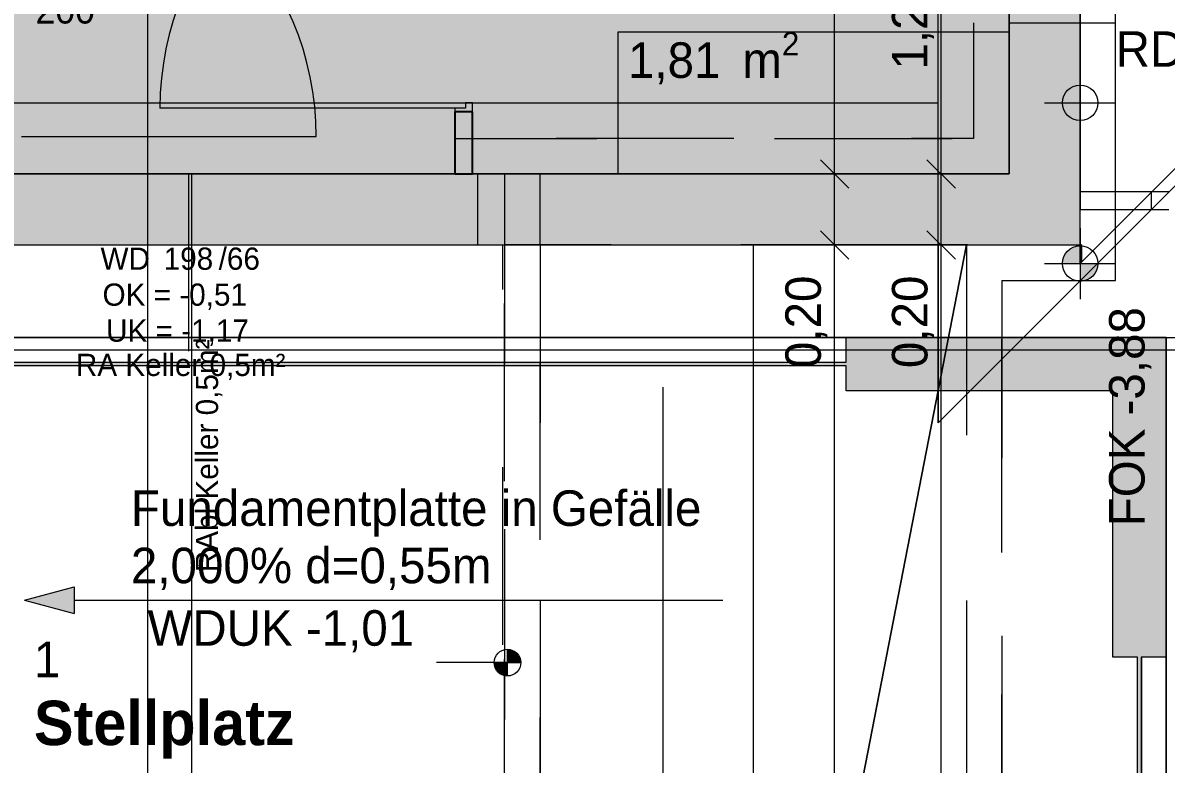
# Model space of a CAD drawing. Header units: metres. Extents: x -14 to 130, y -38 to 4.
# Drawn here: x 2.649 to 5.867, y -10.166 to -8.08 of the extents above; entities that cross this region are included whole.
import ezdxf

# ---------------------------------------------------------------- set-up
doc = ezdxf.new("R2010")
doc.units = ezdxf.units.M
doc.header["$MEASUREMENT"] = 0
for name, pattern in [('Schnittlinie', [0.006, 0.003, -0.0015, 0, -0.0015]), ('Strichliert_1_-1', [2, 1, -1]), ('Strichlinie eng', [0.002, 0.0015, -0.0005]), ('Untersicht', [0.001, 0.0005, -0.0005])]:
    doc.linetypes.add(name, pattern=pattern)
for name, color, linetype in [('-1._KG PP_3_120 Wand Innen tragend', 7, 'Continuous'), ('-1._KG PP_3_130 Wand Innen', 7, 'Continuous'), ('-1._KG PP_3_220 Bodenaufbau', 7, 'Continuous'), ('-1._KG PP_3_250 Träger Unterzug', 7, 'Continuous'), ('-1._KG PP_3_520 Fixeinbauten', 7, 'Continuous'), ('-1._KG PP_3_570 Beschriftung 3D', 7, 'Continuous'), ('-1._KG PP_3_810 Raum', 7, 'Continuous'), ('-1._KG PP_3_815 Raumbegrenzung', 7, 'Continuous'), ('-1._KG PP_3_851 Marker Schnitt', 7, 'Continuous'), ('-1._KG PP_3_870 Dokumentation allgemein', 7, 'Continuous'), ('-1._KG PP_3_950 Polierplan Bemaßung', 7, 'Continuous'), ('-1._KG PP_3_970 Brandschutz', 7, 'Continuous'), ('-1._KG PP_3_Bemaßen_Sperrmaß 2D', 7, 'Continuous'), ('-1._KG PP_3_Gelände_Beschriftung Gelände', 7, 'Continuous'), ('-1._KG PP_3_Kataster Grenzpunkte_Grenzpunkt (GP) Hausecke_Kennzeichen', 7, 'Continuous'), ('-1._KG PP_3_Kataster Grundstücke_Grundstück', 7, 'Continuous'), ('-1._KG PP_3_Kataster Grundstücke_Grundstück_Eigentümer', 7, 'Continuous')]:
    doc.layers.add(name, color=color, linetype=linetype)
doc.styles.add('ERSTELLTER_STIL_5', font='')
doc.styles.add('ERSTELLTER_STIL_9', font='')
doc.styles.get('ERSTELLTER_STIL_5').set_extended_font_data('Eurostile')
doc.styles.get('ERSTELLTER_STIL_9').set_extended_font_data('Eurostile', bold=True)
doc.linetypes.add('GAS', pattern='A,0,[1,415_260415_PP_VA_1_2 -1 KG1.Shx,S=0.186508,R=0,X=0,Y=0],-26.5,0', length=26.5)

msp = doc.modelspace()

# ---------------------------------------------------------------- hatches: boundary and pattern name
at = {"layer": '-1._KG PP_3_120 Wand Innen tragend', "linetype": 'Continuous', "lineweight": 13, "true_color": 0x3f7f02}
for points in [[(5.425, -8.505), (5.625, -8.505), (5.625, -8.08), (5.425, -8.08)], [(5.425, -8.505), (4.105, -8.505), (4.105, -8.705), (5.425, -8.705)], [(5.425, -8.505), (5.625, -8.705), (5.625, -8.505)], [(5.425, -8.505), (5.425, -8.705), (5.625, -8.705)]]:
    msp.add_hatch(color=76, dxfattribs=at).paths.add_polyline_path(points)
at = {"layer": '-1._KG PP_3_130 Wand Innen', "linetype": 'Continuous', "lineweight": 0, "true_color": 0x373737}
msp.add_hatch(color=250, dxfattribs=at).paths.add_polyline_path([(3.865, -8.505), (3.915, -8.505), (3.915, -8.33), (3.865, -8.33)])
at = {"layer": '-1._KG PP_3_570 Beschriftung 3D', "linetype": 'Continuous', "lineweight": 0, "true_color": 0x191100}
h = msp.add_hatch(color=28, dxfattribs=at)
h.paths.add_polyline_path([(0.8669, -11.48), (0.8449, -11.48), (0.8449, -11.49), (0.8669, -11.49), (0.8669, -11.935), (1.0169, -11.935), (1.0169, -11.56), (1.7669, -11.56), (1.7669, -11.49), (4.9669, -11.49), (4.9669, -11.56), (5.7169, -11.56), (5.7169, -11.935), (5.7869, -11.935), (5.7869, -13.105), (5.7169, -13.105), (5.7169, -13.855), (4.9669, -13.855), (4.9669, -13.925), (1.7669, -13.925), (1.7669, -13.855), (1.0169, -13.855), (1.0169, -13.105), (0.8669, -13.105), (0.8669, -14.005), (1.7669, -14.005), (1.7669, -13.935), (4.9669, -13.935), (4.9669, -14.005), (5.7869, -14.005), (5.7869, -14.205), (4.9669, -14.205), (4.9669, -14.275), (1.7669, -14.275), (1.7669, -14.205), (0.8669, -14.205), (0.8669, -15.105), (1.0169, -15.105), (1.0169, -14.355), (1.7669, -14.355), (1.7669, -14.285), (4.9669, -14.285), (4.9669, -14.355), (5.7169, -14.355), (5.7169, -15.105), (5.7869, -15.105), (5.7869, -15.825), (5.7169, -15.825), (5.7169, -16.575), (4.9669, -16.575), (4.9669, -16.645), (1.7669, -16.645), (1.7669, -16.575), (1.0169, -16.575), (1.0169, -15.825), (0.8669, -15.825), (0.8669, -16.725), (1.7669, -16.725), (1.7669, -16.655), (4.9669, -16.655), (4.9669, -16.725), (5.7869, -16.725), (5.7869, -16.925), (4.9669, -16.925), (4.9669, -16.995), (1.7669, -16.995), (1.7669, -16.925), (0.8669, -16.925), (0.8669, -17.825), (1.0169, -17.825), (1.0169, -17.075), (1.7669, -17.075), (1.7669, -17.005), (4.9669, -17.005), (4.9669, -17.075), (5.7169, -17.075), (5.7169, -17.825), (5.7869, -17.825), (5.7869, -18.995), (5.7169, -18.995), (5.7169, -19.37), (4.9669, -19.37), (4.9669, -19.44), (1.7669, -19.44), (1.7669, -19.37), (1.0169, -19.37), (1.0169, -18.995), (0.8669, -18.995), (0.8669, -19.895), (1.0169, -19.895), (1.0169, -19.52), (1.7669, -19.52), (1.7669, -19.45), (4.9669, -19.45), (4.9669, -19.52), (5.7169, -19.52), (5.7169, -19.895), (5.7869, -19.895), (5.7869, -21.065), (5.7169, -21.065), (5.7169, -21.815), (4.9669, -21.815), (4.9669, -21.885), (1.7669, -21.885), (1.7669, -21.815), (1.0169, -21.815), (1.0169, -21.065), (0.8669, -21.065), (0.8669, -21.965), (1.7669, -21.965), (1.7669, -21.895), (4.9669, -21.895), (4.9669, -21.965), (5.7869, -21.965), (5.7869, -22.165), (4.9669, -22.165), (4.9669, -22.235), (1.7669, -22.235), (1.7669, -22.165), (0.8669, -22.165), (0.8669, -23.065), (1.0169, -23.065), (1.0169, -22.315), (1.7669, -22.315), (1.7669, -22.245), (4.9669, -22.245), (4.9669, -22.315), (5.7169, -22.315), (5.7169, -23.065), (5.7869, -23.065), (5.7869, -24.235), (5.7169, -24.235), (5.7169, -24.61), (4.9669, -24.61), (4.9669, -24.68), (1.7669, -24.68), (1.7669, -24.61), (1.0169, -24.61), (1.0169, -24.235), (0.8669, -24.235), (0.8669, -25.135), (1.0169, -25.135), (1.0169, -24.76), (1.7669, -24.76), (1.7669, -24.69), (4.9669, -24.69), (4.9669, -24.76), (5.7169, -24.76), (5.7169, -25.135), (5.7869, -25.135), (5.7869, -26.305), (5.7169, -26.305), (5.7169, -27.055), (4.9669, -27.055), (4.9669, -27.125), (1.7669, -27.125), (1.7669, -27.055), (1.0169, -27.055), (1.0169, -26.305), (0.8669, -26.305), (0.8669, -27.205), (1.7669, -27.205), (1.7669, -27.135), (4.9669, -27.135), (4.9669, -27.205), (5.8569, -27.205), (5.8569, -27.2189), (4.976, -27.345), (4.9859, -27.4143), (1.8181, -27.8674), (1.8082, -27.7981), (0.9173, -27.9256), (1.0447, -28.8165), (1.1932, -28.7953), (1.087, -28.0528), (1.8294, -27.9466), (1.8195, -27.8773), (4.9873, -27.4242), (4.9972, -27.4935), (5.7396, -27.3872), (5.8458, -28.1297), (5.9151, -28.1198), (6.0171, -28.8325), (5.9478, -28.8424), (6.054, -29.5849), (5.3116, -29.6911), (5.3215, -29.7604), (2.1537, -30.2135), (2.1438, -30.1442), (1.4014, -30.2504), (1.2952, -29.508), (1.1467, -29.5292), (1.2741, -30.4202), (0.9173, -30.4715), (1.0447, -31.3624), (1.1932, -31.3412), (1.087, -30.5987), (1.8294, -30.4925), (1.8195, -30.4232), (4.9873, -29.9701), (4.9972, -30.0394), (5.7396, -29.9332), (5.8458, -30.6756), (5.9151, -30.6657), (6.0171, -31.3784), (5.9478, -31.3883), (6.054, -32.1308), (5.3116, -32.237), (5.3215, -32.3063), (2.1537, -32.7594), (2.1438, -32.6901), (1.4014, -32.7963), (1.2952, -32.0539), (1.1467, -32.0751), (1.2741, -32.9661), (2.1651, -32.8386), (2.1551, -32.7693), (5.3229, -32.3162), (5.3328, -32.3855), (13.0079, -31.2875), (13.0178, -31.3553), (13.9084, -31.2254), (13.8997, -31.166), (17.0675, -30.7129), (17.0749, -30.7638), (17.9655, -30.634), (17.8356, -29.7434), (17.7645, -29.7538), (17.6625, -29.0411), (17.7318, -29.031), (17.602, -28.1404), (16.7114, -28.2702), (16.7227, -28.3479), (13.555, -28.8011), (13.5557, -28.806), (13.5448, -28.7318), (12.6543, -28.8616), (12.7841, -29.7522), (12.8533, -29.7421), (12.9553, -30.4549), (12.8879, -30.4647), (13.0065, -31.2777), (6.2223, -32.2481), (6.0963, -31.3671), (6.027, -31.377), (5.925, -30.6643), (5.9943, -30.6544), (5.8668, -29.7632), (6.2237, -29.7121), (6.0963, -28.8212), (6.027, -28.8311), (5.925, -28.1184), (5.9943, -28.1084), (5.8669, -27.2175), (5.8669, -26.305), (5.7969, -26.305), (5.7969, -25.135), (5.8669, -25.135), (5.8669, -24.235), (5.7969, -24.235), (5.7969, -23.065), (5.8669, -23.065), (5.8669, -22.165), (5.7969, -22.165), (5.7969, -21.965), (5.8669, -21.965), (5.8669, -21.065), (5.7969, -21.065), (5.7969, -19.895), (5.8669, -19.895), (5.8669, -18.995), (5.7969, -18.995), (5.7969, -17.825), (5.8669, -17.825), (5.8669, -16.925), (5.7969, -16.925), (5.7969, -16.725), (5.8669, -16.725), (5.8669, -15.825), (5.7969, -15.825), (5.7969, -15.105), (5.8669, -15.105), (5.8669, -14.205), (5.7969, -14.205), (5.7969, -14.005), (5.8669, -14.005), (5.8669, -13.105), (5.7969, -13.105), (5.7969, -11.935), (5.8669, -11.935), (5.8669, -11.035), (5.7969, -11.035), (5.7969, -9.865), (5.8669, -9.865), (5.8669, -8.965), (4.9669, -8.965), (4.9669, -9.035), (1.7669, -9.035), (1.7669, -8.965), (0.8669, -8.965), (0.8669, -9.865), (1.0169, -9.865), (1.0169, -9.115), (1.7669, -9.115), (1.7669, -9.045), (4.9669, -9.045), (4.9669, -9.115), (5.7169, -9.115), (5.7169, -9.865), (5.7869, -9.865), (5.7869, -11.035), (5.7169, -11.035), (5.7169, -11.41), (4.9669, -11.41), (4.9669, -11.48), (1.7669, -11.48), (1.7669, -11.41), (1.0169, -11.41), (1.0169, -11.035), (0.8669, -11.035)])
h.paths.add_polyline_path([(12.9325, -29.7306), (12.8243, -28.9884), (13.5665, -28.8802), (13.5564, -28.811), (16.7241, -28.3578), (16.7228, -28.3486), (16.733, -28.4186), (17.4752, -28.3104), (17.5834, -29.0526), (17.6526, -29.0425), (17.7546, -29.7552), (17.6872, -29.7651), (17.7954, -30.5072), (17.0532, -30.6154), (17.066, -30.703), (13.8983, -31.1561), (13.8867, -31.077), (13.1446, -31.1852), (13.0364, -30.443), (12.9652, -30.4534), (12.8632, -29.7407)], flags=0)
at = {"layer": '-1._KG PP_3_Gelände_Beschriftung Gelände', "linetype": 'Continuous', "lineweight": 0, "true_color": 0x060c00}
h = msp.add_hatch(color=98, dxfattribs=at)
h.paths.add_polyline_path([(0.6022, -0.6), (0.6319, -8.705), (5.625, -8.705), (5.625, -3.705), (8.725, -3.705), (8.725, -5.925), (8.925, -5.925), (8.925, -5.905), (9.105, -5.905), (9.105, -4.225), (10.725, -4.225), (10.725, -5.905), (10.905, -5.905), (10.905, -6.225), (12.425, -6.225), (12.425, -9.355), (15.32, -9.355), (15.32, -8.955), (18.3552, -8.955), (18.383, -0.6)])
h.paths.add_polyline_path([(1.4029, -0.8), (1.4029, -1.4), (0.8029, -1.4), (0.8029, -0.8)], flags=0)
h.paths.add_polyline_path([(17.5774, -2.893), (17.5774, -2.293), (18.1774, -2.293), (18.1774, -2.893)], flags=0)
at = {"layer": '-1._KG PP_3_Kataster Grenzpunkte_Grenzpunkt (GP) Hausecke_Kennzeichen', "linetype": 'Continuous', "lineweight": 0, "true_color": 0x000000}
for points in [[(5.625, -8.7573), (5.625, -8.7073), (5.6059, -8.7111), (5.5896, -8.7219), (5.5788, -8.7381), (5.575, -8.7573)], [(5.625, -8.7573), (5.625, -8.8073), (5.6441, -8.8034), (5.6604, -8.7926), (5.6712, -8.7764), (5.675, -8.7573)], [(2.6533, -9.7045), (2.7933, -9.742), (2.7933, -9.667)]]:
    msp.add_hatch(color=18, dxfattribs=at).paths.add_polyline_path(points)
at = {"layer": '-1._KG PP_3_Kataster Grenzpunkte_Grenzpunkt (GP) Hausecke_Kennzeichen', "linetype": 'Continuous', "lineweight": 13, "true_color": 0xff6400}
for points in [[(4.0131, -9.8802), (4.0506, -9.8802), (4.0478, -9.8659), (4.0397, -9.8537), (4.0275, -9.8456), (4.0131, -9.8427)], [(4.0131, -9.8802), (3.9756, -9.8802), (3.9785, -9.8946), (3.9866, -9.9067), (3.9988, -9.9149), (4.0131, -9.9177)]]:
    msp.add_hatch(color=30, dxfattribs=at).paths.add_polyline_path(points)

# ---------------------------------------------------------------- linework, layer by layer
at = {"layer": '-1._KG PP_3_120 Wand Innen tragend', "color": 16, "linetype": 'Continuous', "lineweight": 13, "ltscale": 1000, "true_color": 0x7e0000, "flags": 128}
for points in [[(5.425, -7.93), (5.425, -8.08)], [(5.625, -8.08), (5.625, -7.93)], [(4.105, -8.505), (2.125, -8.505)], [(2.125, -8.705), (4.105, -8.705)]]:
    msp.add_lwpolyline(points, dxfattribs=at)
at = {"layer": '-1._KG PP_3_120 Wand Innen tragend', "color": 7, "linetype": 'Continuous', "lineweight": 18, "ltscale": 1000, "flags": 128}
for points in [[(5.425, -8.08), (5.425, -8.505)], [(5.425, -8.08), (5.625, -8.08)], [(5.625, -8.505), (5.625, -8.08)], [(5.425, -8.505), (4.105, -8.505)], [(4.105, -8.705), (4.105, -8.505)], [(5.625, -8.705), (5.625, -8.505)], [(4.105, -8.705), (5.625, -8.705)]]:
    msp.add_lwpolyline(points, dxfattribs=at)
at = {"layer": '-1._KG PP_3_130 Wand Innen', "color": 7, "linetype": 'Continuous', "lineweight": 13, "ltscale": 1000}
for p, q in [((3.865, -8.32), (3.035, -8.32)), ((3.895, -8.32), (3.865, -8.32)), ((3.865, -8.32), (3.865, -8.33)), ((3.865, -8.33), (3.915, -8.33)), ((3.915, -8.305), (3.895, -8.305)), ((3.895, -8.305), (3.895, -8.32)), ((3.915, -8.33), (3.915, -8.305)), ((2.645, -8.4), (3.475, -8.4))]:
    msp.add_line(p, q, dxfattribs=at)
at = {"layer": '-1._KG PP_3_130 Wand Innen', "color": 7, "linetype": 'Continuous', "lineweight": 25, "ltscale": 1000}
msp.add_line((3.915, -8.33), (3.865, -8.33), dxfattribs=at)
msp.add_line((3.915, -8.33), (3.865, -8.33), dxfattribs=at)
msp.add_line((3.915, -8.33), (3.865, -8.33), dxfattribs=at)
at = {"layer": '-1._KG PP_3_130 Wand Innen', "color": 7, "linetype": 'Continuous', "lineweight": 25, "ltscale": 1000, "flags": 128}
for points in [[(3.865, -8.33), (3.865, -8.505)], [(3.915, -8.505), (3.915, -8.33)], [(3.865, -8.505), (3.915, -8.505)]]:
    msp.add_lwpolyline(points, dxfattribs=at)
at = {"layer": '-1._KG PP_3_130 Wand Innen', "color": 7, "linetype": 'Continuous', "lineweight": 13, "ltscale": 1000}
for centre, start, end in [((3.865, -8.32), 90, 180), ((2.645, -8.4), 0, 90)]:
    msp.add_arc(centre, 0.83, start, end, dxfattribs=at)
at = {"layer": '-1._KG PP_3_220 Bodenaufbau', "color": 7, "linetype": 'Continuous', "lineweight": 18, "ltscale": 1000, "flags": 128}
msp.add_lwpolyline([(3.815, -0.8), (3.815, -1.965), (0.8072, -1.965), (0.8312, -8.5021), (0.8312, -8.505), (5.425, -8.505), (5.425, -3.505), (8.925, -3.505), (8.925, -3.845), (11.105, -3.845), (11.105, -6.225), (15.12, -6.225), (15.12, -8.955), (18.1552, -8.955), (18.1754, -2.893), (17.5774, -2.893), (17.5774, -2.293), (18.1774, -2.293), (18.1824, -0.8)], close=True, dxfattribs=at)
at = {"layer": '-1._KG PP_3_220 Bodenaufbau', "color": 7, "linetype": 'Continuous', "lineweight": 13, "ltscale": 1000, "flags": 128}
for points in [[(5.625, -8.7573), (5.625, -3.705)], [(8.395, -5.9873), (5.625, -8.7573)], [(5.628, -8.7543), (8.395, -5.9873)], [(1.0384, -8.705), (5.628, -8.705)], [(5.628, -8.705), (5.628, -8.7543)], [(5.629, -8.705), (5.628, -8.705)], [(5.629, -8.705), (5.629, -8.7532)]]:
    msp.add_lwpolyline(points, dxfattribs=at)
at = {"layer": '-1._KG PP_3_250 Träger Unterzug', "color": 76, "linetype": 'GAS', "lineweight": 13, "ltscale": 1000, "true_color": 0x3f7f02}
msp.add_line((4.705, -8.705), (4.705, -14.87), dxfattribs=at)
at = {"layer": '-1._KG PP_3_250 Träger Unterzug', "color": 76, "linetype": 'Untersicht', "lineweight": 13, "ltscale": 1000, "true_color": 0x3f7f02, "flags": 128}
for points in [[(5.305, -8.705), (4.105, -8.705)], [(4.105, -8.705), (4.105, -14.47)], [(5.305, -8.705), (5.305, -14.47)]]:
    msp.add_lwpolyline(points, dxfattribs=at)
at = {"layer": '-1._KG PP_3_520 Fixeinbauten', "color": 7, "linetype": 'Continuous', "lineweight": 13, "ltscale": 1000}
for p, q in [((5.875, -8.555), (5.625, -8.555)), ((5.625, -8.555), (5.625, -8.605)), ((5.825, -8.555), (5.825, -8.605)), ((5.625, -8.605), (5.875, -8.605))]:
    msp.add_line(p, q, dxfattribs=at)
at = {"layer": '-1._KG PP_3_520 Fixeinbauten', "color": 8, "linetype": 'Continuous', "lineweight": 13, "ltscale": 1000, "flags": 128}
msp.add_lwpolyline([(5.425, -8.505), (4.325, -8.505), (4.325, -8.105), (5.425, -8.105)], close=True, dxfattribs=at)
at = {"layer": '-1._KG PP_3_570 Beschriftung 3D', "color": 40, "linetype": 'Continuous', "lineweight": 0, "ltscale": 1000, "true_color": 0xffb300, "flags": 128}
for points in [[(4.9669, -8.965), (5.8669, -8.965)], [(4.9669, -9.035), (4.9669, -8.965)], [(5.8669, -8.965), (5.8669, -9.865)], [(1.7669, -9.035), (4.9669, -9.035)], [(4.9669, -9.045), (1.7669, -9.045)], [(4.9669, -9.115), (4.9669, -9.045)], [(5.7169, -9.115), (4.9669, -9.115)], [(5.7169, -9.865), (5.7169, -9.115)], [(5.7869, -9.865), (5.7169, -9.865)], [(5.7869, -11.035), (5.7869, -9.865)], [(5.7969, -9.865), (5.7969, -11.035)], [(5.8669, -9.865), (5.7969, -9.865)], [(5.7973, -9.865), (5.7973, -11.035)]]:
    msp.add_lwpolyline(points, dxfattribs=at)
at = {"layer": '-1._KG PP_3_810 Raum', "color": 5, "linetype": 'Continuous', "lineweight": 0, "ltscale": 1000, "flags": 128}
msp.add_lwpolyline([(0.8669, -8.965), (0.8669, -11.485), (5.8669, -11.485), (5.8669, -8.965)], close=True, dxfattribs=at)
at = {"layer": '-1._KG PP_3_815 Raumbegrenzung', "color": 5, "linetype": 'Continuous', "lineweight": 0, "ltscale": 1000, "flags": 128}
msp.add_lwpolyline([(5.8669, -11.485), (0.8669, -11.485), (0.8669, -8.965), (5.8669, -8.965)], close=True, dxfattribs=at)
at = {"layer": '-1._KG PP_3_851 Marker Schnitt', "color": 7, "linetype": 'Schnittlinie', "lineweight": 13, "ltscale": 1000}
msp.add_line((4.45, 3.0949), (4.45, -18.475), dxfattribs=at)
at = {"layer": '-1._KG PP_3_870 Dokumentation allgemein', "color": 140, "linetype": 'Strichlinie eng', "lineweight": 0, "ltscale": 1000, "true_color": 0x00b9ff, "flags": 128}
msp.add_lwpolyline([(5.8669, -8.965), (11.8669, -8.965), (11.8669, -11.485), (5.8669, -11.485)], close=True, dxfattribs=at)
at = {"layer": '-1._KG PP_3_970 Brandschutz', "color": 16, "linetype": 'GAS', "lineweight": 13, "ltscale": 1000, "true_color": 0x7e0000}
msp.add_line((3.125, -14.3), (3.125, -8.505), dxfattribs=at)
at = {"layer": '-1._KG PP_3_970 Brandschutz', "color": 16, "linetype": 'Untersicht', "lineweight": 13, "ltscale": 1000, "true_color": 0x7e0000, "flags": 128}
for points in [[(2.32, -8.505), (3.93, -8.505)], [(3.93, -8.705), (3.93, -8.505)], [(3.93, -8.705), (4, -8.705)], [(4, -13.83), (4, -8.705)]]:
    msp.add_lwpolyline(points, dxfattribs=at)
at = {"layer": '-1._KG PP_3_Bemaßen_Sperrmaß 2D', "color": 5, "linetype": 'GAS', "lineweight": 0, "ltscale": 1000}
for p, q in [((3, 3), (3, -36)), ((-1.5, -9), (21, -9))]:
    msp.add_line(p, q, dxfattribs=at)
at = {"layer": '-1._KG PP_3_Gelände_Beschriftung Gelände', "color": 7, "linetype": 'Continuous', "lineweight": 13, "ltscale": 1000, "true_color": 0xf4f4f4, "flags": 128}
msp.add_lwpolyline([(0.6022, -0.6), (0.6319, -8.705), (5.625, -8.705), (5.625, -3.705), (8.725, -3.705), (8.725, -5.925), (8.925, -5.925), (8.925, -5.905), (9.105, -5.905), (9.105, -4.225), (10.725, -4.225), (10.725, -5.905), (10.905, -5.905), (10.905, -6.225), (12.425, -6.225), (12.425, -9.355), (15.32, -9.355), (15.32, -8.955), (18.3552, -8.955), (18.383, -0.6)], close=True, dxfattribs=at)
at = {"layer": '-1._KG PP_3_Gelände_Beschriftung Gelände', "color": 7, "linetype": 'Continuous', "lineweight": 18, "ltscale": 1000, "flags": 128}
for points in [[(5.225, -9.205), (5.225, -3.705)], [(5.225, -9.205), (8.725, -5.705)], [(8.725, -5.705), (5.225, -9.205)], [(0.6305, -8.305), (5.225, -8.305)], [(5.225, -8.705), (5.225, -8.305)], [(1.0384, -8.705), (5.225, -8.705)], [(5.225, -8.705), (5.225, -9.205)]]:
    msp.add_lwpolyline(points, dxfattribs=at)
at = {"layer": '-1._KG PP_3_Kataster Grenzpunkte_Grenzpunkt (GP) Hausecke_Kennzeichen', "color": 76, "linetype": 'Continuous', "lineweight": 13, "ltscale": 1000, "true_color": 0x3f7f02}
for p, q in [((4.9339, -8.505), (4.9339, -6.225)), ((4.8939, -8.465), (4.9739, -8.545)), ((5.0089, -8.505), (4.8589, -8.505)), ((4.9339, -8.705), (4.9339, -8.505)), ((4.8939, -8.665), (4.9739, -8.745)), ((5.0089, -8.705), (4.8589, -8.705)), ((4.9339, -14.005), (4.9339, -8.705))]:
    msp.add_line(p, q, dxfattribs=at)
at = {"layer": '-1._KG PP_3_Kataster Grenzpunkte_Grenzpunkt (GP) Hausecke_Kennzeichen', "color": 6, "linetype": 'Continuous', "lineweight": 13, "ltscale": 1000, "true_color": 0xfb02fe}
for p, q in [((5.2339, -8.505), (5.2339, -7.305)), ((5.1939, -8.465), (5.2739, -8.545)), ((5.3089, -8.505), (5.1589, -8.505)), ((5.2339, -8.705), (5.2339, -8.505)), ((5.1939, -8.665), (5.2739, -8.745)), ((5.3089, -8.705), (5.1589, -8.705)), ((5.2339, -14.005), (5.2339, -8.705))]:
    msp.add_line(p, q, dxfattribs=at)
at = {"layer": '-1._KG PP_3_Kataster Grenzpunkte_Grenzpunkt (GP) Hausecke_Kennzeichen', "color": 7, "linetype": 'Continuous', "lineweight": 13, "ltscale": 1000}
for p, q in [((5.625, -8.405), (5.625, -8.205)), ((5.525, -8.305), (5.725, -8.305)), ((3.115, -8.505), (3.115, -9.0042)), ((5.625, -8.6573), (5.625, -8.8573)), ((5.525, -8.7573), (5.725, -8.7573)), ((2.6533, -9.7045), (2.7933, -9.667)), ((2.7933, -9.667), (2.7933, -9.742)), ((2.6533, -9.7045), (2.7933, -9.742)), ((2.7933, -9.7045), (2.8533, -9.7045)), ((2.8533, -9.7045), (2.9533, -9.7045)), ((2.9533, -9.7045), (4.6193, -9.7045))]:
    msp.add_line(p, q, dxfattribs=at)
at = {"layer": '-1._KG PP_3_Kataster Grenzpunkte_Grenzpunkt (GP) Hausecke_Kennzeichen', "color": 7, "linetype": 'Strichliert_1_-1', "lineweight": 13, "ltscale": 1000}
for p, q in [((4.1055, -14.8675), (5.305, -8.705)), ((5.305, -8.705), (4.9775, -10.3875))]:
    msp.add_line(p, q, dxfattribs=at)
at = {"layer": '-1._KG PP_3_Kataster Grenzpunkte_Grenzpunkt (GP) Hausecke_Kennzeichen', "color": 30, "linetype": 'Continuous', "lineweight": 13, "ltscale": 1000, "true_color": 0xff6400}
for p, q in [((4.0131, -9.9177), (4.0131, -9.8427)), ((3.9131, -9.8802), (3.8131, -9.8802)), ((4.0131, -9.8802), (3.9131, -9.8802)), ((3.9756, -9.8802), (4.0506, -9.8802))]:
    msp.add_line(p, q, dxfattribs=at)
at = {"layer": '-1._KG PP_3_Kataster Grenzpunkte_Grenzpunkt (GP) Hausecke_Kennzeichen', "color": 7, "linetype": 'Continuous', "lineweight": 13, "ltscale": 1000}
for centre in [(5.625, -8.305), (5.625, -8.7573)]:
    msp.add_circle(centre, 0.05, dxfattribs=at)
at = {"layer": '-1._KG PP_3_Kataster Grenzpunkte_Grenzpunkt (GP) Hausecke_Kennzeichen', "color": 30, "linetype": 'Continuous', "lineweight": 13, "ltscale": 1000, "true_color": 0xff6400}
msp.add_circle((4.0131, -9.8802), 0.0375, dxfattribs=at)
at = {"layer": '-1._KG PP_3_Kataster Grundstücke_Grundstück', "color": 30, "linetype": 'Untersicht', "lineweight": 13, "ltscale": 1000, "true_color": 0xff6400, "flags": 128}
for points in [[(3.865, -8.505), (3.865, -8.405), (5.325, -8.405), (5.325, -3.735), (0.9137, -3.735)], [(5.625, -7.93), (5.625, -8.08)], [(5.725, -8.08), (5.725, -7.93)], [(5.325, -8.08), (5.325, -8.405), (3.865, -8.405), (3.865, -8.505), (5.425, -8.505), (5.425, -8.08)], [(5.325, -8.08), (5.325, -8.405), (3.865, -8.405), (3.865, -8.505), (5.425, -8.505), (5.425, -8.08)], [(5.625, -8.08), (5.625, -8.505), (5.625, -8.705), (5.405, -8.705), (5.405, -8.805)], [(5.625, -8.08), (5.625, -8.505), (5.625, -8.705), (5.405, -8.705), (5.405, -8.805)], [(5.725, -8.4233), (5.725, -8.08)], [(5.725, -8.4233), (5.725, -8.08)], [(5.725, -8.805), (5.725, -8.4233)], [(5.725, -8.805), (5.725, -8.4233)], [(2.645, -8.505), (3.865, -8.505)], [(4.005, -14.37), (4.005, -8.805), (4.005, -8.505), (3.865, -8.505)], [(5.405, -8.805), (5.405, -14.37)], [(5.405, -8.805), (5.725, -8.805)], [(5.405, -8.805), (5.725, -8.805)]]:
    msp.add_lwpolyline(points, dxfattribs=at)
at = {"layer": '-1._KG PP_3_Kataster Grundstücke_Grundstück', "color": 16, "linetype": 'Untersicht', "lineweight": 13, "ltscale": 1000, "true_color": 0x7e0000, "flags": 128}
msp.add_lwpolyline([(5.625, -8.08), (5.725, -8.08)], dxfattribs=at)
at = {"layer": '-1._KG PP_3_Kataster Grundstücke_Grundstück', "color": 30, "linetype": 'Untersicht', "lineweight": 13, "ltscale": 1000, "true_color": 0xff6400, "flags": 128}
for points in [[(4.005, -8.505), (4.005, -8.705), (4.005, -14.47), (4.105, -14.47), (4.105, -8.705), (4.105, -8.505)], [(5.405, -14.47), (5.405, -8.705), (4.005, -8.705), (4.005, -14.47)], [(5.305, -14.47), (5.405, -14.47), (5.405, -8.705), (5.305, -8.705)]]:
    msp.add_lwpolyline(points, close=True, dxfattribs=at)

# ---------------------------------------------------------------- texts
at = {"layer": '-1._KG PP_3_130 Wand Innen', "color": 7, "linetype": 'Continuous', "lineweight": 13, "insert": (2.852, -8.083), "char_height": 0.075, "attachment_point": 9, "style": 'ERSTELLTER_STIL_5'}
msp.add_mtext('\\A1;{\\pqr;\\pt0;\\fEurostile|b0|i0|c0|p0;\\W1.000000;200}', dxfattribs=at)
at = {"layer": '-1._KG PP_3_810 Raum', "color": 7, "linetype": 'Continuous', "lineweight": 13, "attachment_point": 1}
for s, insert, char_height, style in [('\\A1;{\\pql;\\pt0,0.05;\\fEurostile|b0|i0|c0|p0;\\W1.000000;1,81\\fEurostile|b0|i0|c0|p0;\\W1.000000;\\A1{\\H.66x;\\S^  ;}\\fEurostile|b0|i0|c0|p0;\\W1.000000; m\\fEurostile|b0|i0|c0|p0;\\W1.000000;\\A1{\\H.66x;\\S2^  ;}}', (4.3523, -8.1056), 0.1, 'ERSTELLTER_STIL_5'), ('\\A1;{\\pql;\\pt0;\\fEurostile|b0|i0|c0|p0;\\W1.000000;1}', (2.6803, -9.8212), 0.1, 'ERSTELLTER_STIL_5'), ('\\A1;{\\pql;\\pt0;\\fEurostile|b1|i0|c0|p0;\\W1.000000;Stellplatz}', (2.6803, -9.9873), 0.125, 'ERSTELLTER_STIL_9')]:
    msp.add_mtext(s, dxfattribs=dict(at, insert=insert, char_height=char_height, style=style))
at = {"layer": '-1._KG PP_3_950 Polierplan Bemaßung', "color": 6, "linetype": 'Continuous', "lineweight": 13, "true_color": 0xfb02fe, "char_height": 0.1, "attachment_point": 7, "rotation": 90, "style": 'ERSTELLTER_STIL_5'}
for s, insert, width in [('\\A1;{\\pql;\\fEurostile|b0|i0|c0|p0;\\W1.000000;1,20}', (5.2139, -8.2114), 0.306373), ('\\A1;{\\pql;\\fEurostile|b0|i0|c0|p0;\\W1.000000;0,20}', (5.2139, -9.0514), 0.306373), ('\\A1;{\\pql;\\fEurostile|b0|i0|c0|p0;\\W1.000000;FOK -3,88}', (5.825, -9.4966), 0.639332)]:
    msp.add_mtext(s, dxfattribs=dict(at, insert=insert, width=width))
at = {"layer": '-1._KG PP_3_950 Polierplan Bemaßung', "color": 7, "linetype": 'Continuous', "lineweight": 13, "insert": (5.725, -8.205), "char_height": 0.1, "width": 1.12376, "attachment_point": 7, "style": 'ERSTELLTER_STIL_5'}
msp.add_mtext('\\A1;{\\pql;\\fEurostile|b0|i0|c0|p0;\\W1.000000;RDOK #toPZvalue}', dxfattribs=at)
at = {"layer": '-1._KG PP_3_950 Polierplan Bemaßung', "color": 76, "linetype": 'Continuous', "lineweight": 13, "true_color": 0x3f7f02, "insert": (4.9139, -9.0514), "char_height": 0.1, "width": 0.306373, "attachment_point": 7, "rotation": 90, "style": 'ERSTELLTER_STIL_5'}
msp.add_mtext('\\A1;{\\pql;\\fEurostile|b0|i0|c0|p0;\\W1.000000;0,20}', dxfattribs=at)
at = {"layer": '-1._KG PP_3_Kataster Grenzpunkte_Grenzpunkt (GP) Hausecke_Kennzeichen', "color": 7, "linetype": 'Continuous', "lineweight": 13, "style": 'ERSTELLTER_STIL_5'}
for s, insert, char_height, attachment_point, line_spacing_factor in [('\\A1;{\\pqc;\\fEurostile|b0|i0|c0|p0;\\W1.000000;WD\\fEurostile|b0|i0|c0|p0;\\W1.000000;\\A1{\\H.66x;\\S^  ;}\\fEurostile|b0|i0|c0|p0;\\W1.000000; 198\\fEurostile|b0|i0|c0|p0;\\W1.000000;\\A1{\\H.66x;\\S^  ;}\\fEurostile|b0|i0|c0|p0;\\W1.000000;/66\\fEurostile|b0|i0|c0|p0;\\W1.000000;\\A1{\\H.66x;\\S^  ;}\\fEurostile|b0|i0|c0|p0;\\W1.000000;\\fEurostile|b0|i0|c0|p0;\\W1.000000;\\A1{\\H.66x;\\S^  ;}\\fEurostile|b0|i0|c0|p0;\\W1.000000;\\A1{\\H.66x;\\S^  ;}\\P\\pqc;\\fEurostile|b0|i0|c0|p0;\\W1.000000;OK = -0,51\\fEurostile|b0|i0|c0|p0;\\W1.000000;\\A1{\\H.66x;\\S^  ;}\\fEurostile|b0|i0|c0|p0;\\W1.000000;\\fEurostile|b0|i0|c0|p0;\\W1.000000;\\A1{\\H.66x;\\S^  ;}\\fEurostile|b0|i0|c0|p0;\\W1.000000;\\fEurostile|b0|i0|c0|p0;\\W1.000000;\\A1{\\H.66x;\\S^  ;}\\fEurostile|b0|i0|c0|p0;\\W1.000000;\\fEurostile|b0|i0|c0|p0;\\W1.000000;\\A1{\\H.66x;\\S^  ;}\\fEurostile|b0|i0|c0|p0;\\W1.000000;\\A1{\\H.66x;\\S^  ;}\\P\\pqc;\\fEurostile|b0|i0|c0|p0;\\W1.000000;UK = -1,17\\fEurostile|b0|i0|c0|p0;\\W1.000000;\\A1{\\H.66x;\\S^  ;}\\fEurostile|b0|i0|c0|p0;\\W1.000000;\\fEurostile|b0|i0|c0|p0;\\W1.000000;\\A1{\\H.66x;\\S^  ;}\\fEurostile|b0|i0|c0|p0;\\W1.000000;\\fEurostile|b0|i0|c0|p0;\\W1.000000;\\A1{\\H.66x;\\S^  ;}\\fEurostile|b0|i0|c0|p0;\\W1.000000;\\fEurostile|b0|i0|c0|p0;\\W1.000000;\\A1{\\H.66x;\\S^  ;}}', (3.115, -8.8538), 0.0625, 5, 0.971568), ('\\A1;{\\pql;\\fEurostile|b0|i0|c0|p0;\\W1.000000;Fundamentplatte in Gefälle\\P\\pql;\\fEurostile|b0|i0|c0|p0;\\W1.000000;2,000\\fEurostile|b0|i0|c0|p0;\\W1.000000;%\\fEurostile|b0|i0|c0|p0;\\W1.000000; d=\\fEurostile|b0|i0|c0|p0;\\W1.000000;0,55\\fEurostile|b0|i0|c0|p0;\\W1.000000;m}', (2.9533, -9.6754), 0.1, 7, 0.968161)]:
    msp.add_mtext(s, dxfattribs=dict(at, insert=insert, char_height=char_height, attachment_point=attachment_point, line_spacing_factor=line_spacing_factor))
at = {"layer": '-1._KG PP_3_Kataster Grenzpunkte_Grenzpunkt (GP) Hausecke_Kennzeichen', "color": 7, "linetype": 'Continuous', "lineweight": 13, "insert": (2.7984, -9.0515), "char_height": 0.0625, "attachment_point": 4, "style": 'ERSTELLTER_STIL_5'}
msp.add_mtext('\\A1;{\\pql;\\pt0;\\fEurostile|b0|i0|c0|p0;\\W1.000000;RA Keller 0,5m²\\fEurostile|b0|i0|c0|p0;\\W1.000000;\\A1{\\H.66x;\\S^  ;}\\fEurostile|b0|i0|c0|p0;\\W1.000000;\\fEurostile|b0|i0|c0|p0;\\W1.000000;\\A1{\\H.66x;\\S^  ;}}', dxfattribs=at)
at = {"layer": '-1._KG PP_3_Kataster Grenzpunkte_Grenzpunkt (GP) Hausecke_Kennzeichen', "color": 30, "linetype": 'Continuous', "lineweight": 13, "true_color": 0xff6400, "insert": (3, -9.8512), "char_height": 0.1, "attachment_point": 7, "style": 'ERSTELLTER_STIL_5'}
msp.add_mtext('\\A1;{\\pql;\\fEurostile|b0|i0|c0|p0;\\W1.000000;WD\\fEurostile|b0|i0|c0|p0;\\W1.000000;UK \\fEurostile|b0|i0|c0|p0;\\W1.000000;-1,01}', dxfattribs=at)
at = {"layer": '-1._KG PP_3_Kataster Grundstücke_Grundstück_Eigentümer', "color": 16, "linetype": 'Continuous', "lineweight": 13, "true_color": 0x7e0000, "insert": (3.1361, -9.6257), "char_height": 0.0625, "attachment_point": 1, "rotation": 90, "style": 'ERSTELLTER_STIL_5'}
msp.add_mtext('\\A1;{\\pql;\\fEurostile|b0|i0|c0|p0;\\W1.000000;RAbl Keller 0,5m²}', dxfattribs=at)

doc.saveas('drawing.dxf')
